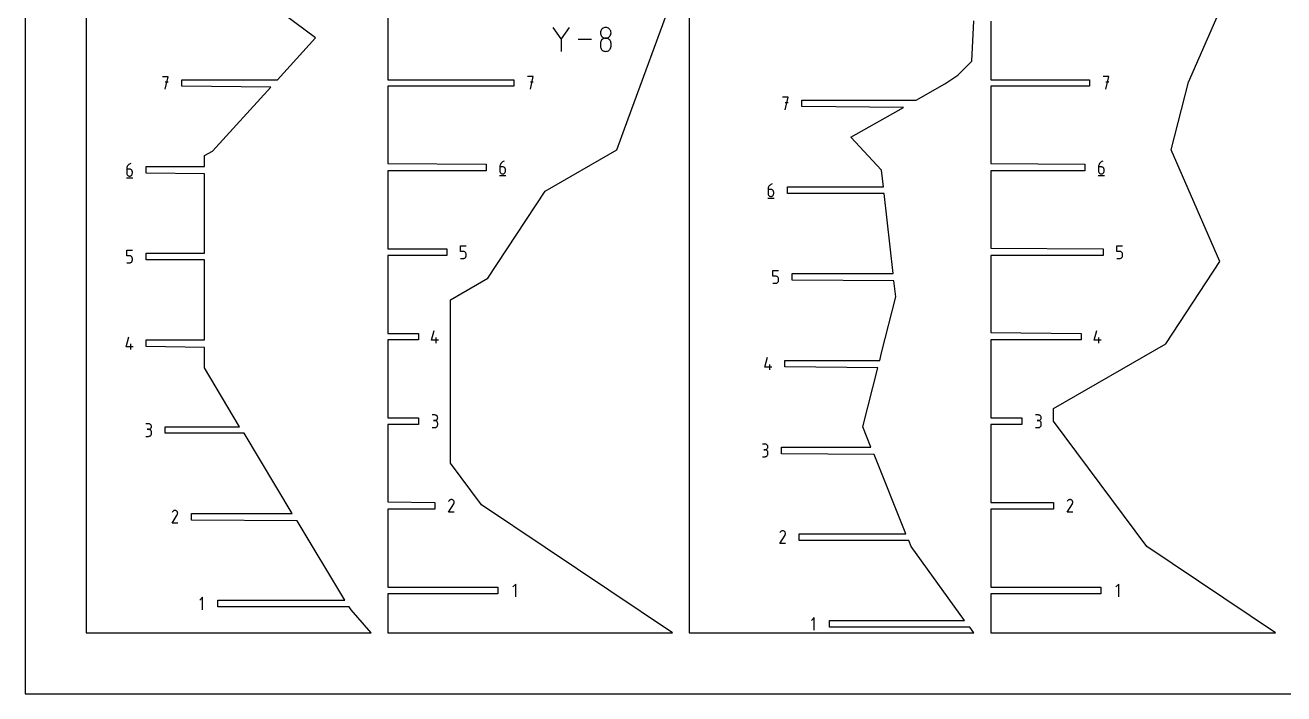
# Model space of a CAD drawing. Extents: x 0 to 980, y 0 to 700.
# Drawn here: x 0 to 238.7, y 0 to 126.8 of the extents above; entities that cross this region are included whole.
import ezdxf

# ---------------------------------------------------------------- set-up
doc = ezdxf.new("R2010")
doc.units = 0

msp = doc.modelspace()

# ---------------------------------------------------------------- linework, layer by layer
at = {"layer": 'annotation', "color": 1}
for p, q in [((101.673642, 124.183263), (100.156428, 126.377362)), ((103.190571, 126.377362), (101.673642, 124.183263)), ((101.673642, 124.35983), (101.673642, 121.828572)), ((109.105434, 125.543893), (109.089136, 125.363033)), ((109.089136, 125.363033), (109.089136, 125.363033)), ((109.089136, 125.363033), (109.105443, 125.181325)), ((109.152414, 125.714299), (109.105434, 125.543893)), ((109.105443, 125.181325), (109.152447, 125.010258)), ((109.227205, 125.87136), (109.152414, 125.714299)), ((109.152447, 125.010258), (109.227268, 124.8527)), ((109.326935, 126.012187), (109.227205, 125.87136)), ((109.227268, 124.8527), (109.327029, 124.711517)), ((109.448733, 126.133889), (109.326935, 126.012187)), ((109.327029, 124.711517), (109.448851, 124.589576)), ((109.589729, 126.233578), (109.448733, 126.133889)), ((109.589729, 124.213383), (109.448733, 124.113564)), ((109.448851, 124.589576), (109.589856, 124.489742)), ((109.74705, 126.308362), (109.589729, 126.233578)), ((109.74705, 124.288234), (109.589729, 124.213383)), ((109.589856, 124.489742), (109.747165, 124.414884)), ((109.917826, 126.355351), (109.74705, 126.308362)), ((109.917826, 124.335248), (109.74705, 124.288234)), ((109.747165, 124.414884), (109.917901, 124.367867)), ((110.099186, 126.371657), (109.917826, 126.355351)), ((110.099186, 124.351557), (109.917826, 124.335248)), ((109.917901, 124.367867), (110.099186, 124.351557)), ((110.280545, 126.355351), (110.099186, 126.371657)), ((110.099186, 126.371657), (110.099186, 126.371657)), ((110.099186, 124.351557), (110.28047, 124.367867)), ((110.280545, 124.335258), (110.099186, 124.351557)), ((110.099186, 124.351557), (110.099186, 124.351557)), ((110.099186, 124.351557), (110.099186, 124.351557)), ((110.28047, 124.367867), (110.451206, 124.414884)), ((110.451321, 126.308362), (110.280545, 126.355351)), ((110.451321, 124.288267), (110.280545, 124.335258)), ((110.451206, 124.414884), (110.608516, 124.489742)), ((110.608642, 126.233578), (110.451321, 126.308362)), ((110.608642, 124.213446), (110.451321, 124.288267)), ((110.608516, 124.489742), (110.749521, 124.589576)), ((110.749638, 126.133889), (110.608642, 126.233578)), ((110.749638, 124.113658), (110.608642, 124.213446)), ((110.749521, 124.589576), (110.871343, 124.711517)), ((110.871436, 126.012187), (110.749638, 126.133889)), ((110.871343, 124.711517), (110.971103, 124.8527)), ((110.971167, 125.87136), (110.871436, 126.012187)), ((110.971103, 124.8527), (111.045925, 125.010258)), ((111.045957, 125.714299), (110.971167, 125.87136)), ((111.045925, 125.010258), (111.092928, 125.181325)), ((111.092937, 125.543893), (111.045957, 125.714299)), ((111.092928, 125.181325), (111.109235, 125.363033)), ((111.109235, 125.363033), (111.092937, 125.543893)), ((111.109235, 125.363033), (111.109235, 125.363033)), ((107.383875, 124.102967), (104.89683, 124.102967)), ((109.105434, 123.521991), (109.089136, 123.340367)), ((109.089136, 123.340367), (109.089136, 122.837196)), ((109.089136, 122.837196), (109.089136, 122.837196)), ((109.089136, 122.837196), (109.105443, 122.655585)), ((109.152414, 123.692991), (109.105434, 123.521991)), ((109.105443, 122.655585), (109.152447, 122.48478)), ((109.227205, 123.8505), (109.152414, 123.692991)), ((109.152447, 122.48478), (109.227268, 122.327602)), ((109.326935, 123.991647), (109.227205, 123.8505)), ((109.227268, 122.327602), (109.327029, 122.186869)), ((109.448733, 124.113564), (109.326935, 123.991647)), ((109.327029, 122.186869), (109.448851, 122.065401)), ((109.448851, 122.065401), (109.589856, 121.966018)), ((109.589856, 121.966018), (109.747165, 121.891539)), ((109.747165, 121.891539), (109.917901, 121.844784)), ((109.917901, 121.844784), (110.099186, 121.828572)), ((110.099186, 121.828572), (110.28047, 121.844784)), ((110.099186, 121.828572), (110.099186, 121.828572)), ((110.28047, 121.844784), (110.451206, 121.891539)), ((110.451206, 121.891539), (110.608516, 121.966018)), ((110.608516, 121.966018), (110.749521, 122.065401)), ((110.749521, 122.065401), (110.871343, 122.186869)), ((110.871436, 123.991764), (110.749638, 124.113658)), ((110.871343, 122.186869), (110.971103, 122.327602)), ((110.971167, 123.850626), (110.871436, 123.991764)), ((110.971103, 122.327602), (111.045925, 122.48478)), ((111.045957, 123.693106), (110.971167, 123.850626)), ((111.045925, 122.48478), (111.092928, 122.655585)), ((111.092937, 123.522066), (111.045957, 123.693106)), ((111.092928, 122.655585), (111.109235, 122.837196)), ((111.109235, 123.340367), (111.092937, 123.522066)), ((111.109235, 122.837196), (111.109235, 123.340367)), ((111.109235, 123.340367), (111.109235, 123.340367)), ((27.09511, 117.034556), (26.027858, 117.034556)), ((26.561559, 114.634556), (27.09511, 117.034556)), ((96.344399, 117.043761), (95.277147, 117.043761)), ((95.810849, 114.643761), (96.344399, 117.043761)), ((205.507426, 117.043766), (204.440174, 117.043766)), ((204.973875, 114.643766), (205.507426, 117.043766)), ((27.09511, 115.965799), (26.561559, 115.965799)), ((96.344399, 115.975004), (95.810849, 115.975004)), ((205.507426, 115.975009), (204.973875, 115.975009)), ((144.691689, 113.173142), (143.624437, 113.173142)), ((144.158138, 110.773142), (144.691689, 113.173142)), ((144.691689, 112.104385), (144.158138, 112.104385)), ((19.640939, 100.353187), (19.530304, 100.242083)), ((19.767025, 100.448271), (19.640939, 100.353187)), ((19.907126, 100.525401), (19.767025, 100.448271)), ((20.059802, 100.582645), (19.907126, 100.525401)), ((20.059802, 100.582645), (20.059802, 100.582645)), ((90.128779, 100.401232), (90.07313, 100.25366)), ((90.204194, 100.53858), (90.128779, 100.401232)), ((90.297938, 100.663772), (90.204194, 100.53858)), ((90.408573, 100.774876), (90.297938, 100.663772)), ((90.53466, 100.869959), (90.408573, 100.774876)), ((90.67476, 100.94709), (90.53466, 100.869959)), ((90.827437, 101.004334), (90.67476, 100.94709)), ((90.827437, 101.004334), (90.827437, 101.004334)), ((203.655683, 100.401237), (203.600034, 100.253665)), ((203.731099, 100.538585), (203.655683, 100.401237)), ((203.824843, 100.663777), (203.731099, 100.538585)), ((203.935477, 100.774881), (203.824843, 100.663777)), ((204.061564, 100.869965), (203.935477, 100.774881)), ((204.201665, 100.947095), (204.061564, 100.869965)), ((204.354341, 101.004339), (204.201665, 100.947095)), ((204.354341, 101.004339), (204.354341, 101.004339)), ((19.1925, 97.882645), (20.3925, 97.882645)), ((19.271051, 99.676109), (19.25925, 99.513888)), ((19.25925, 99.513888), (19.25925, 98.716196)), ((19.792199, 99.513888), (19.25925, 99.513888)), ((19.25925, 98.716196), (19.25925, 98.716196)), ((19.25925, 98.716196), (19.267855, 98.620323)), ((19.267855, 98.620323), (19.292656, 98.530074)), ((19.305495, 99.831972), (19.271051, 99.676109)), ((19.292656, 98.530074), (19.332135, 98.446959)), ((19.361144, 99.979543), (19.305495, 99.831972)), ((19.332135, 98.446959), (19.384774, 98.372489)), ((19.43656, 100.116891), (19.361144, 99.979543)), ((19.384774, 98.372489), (19.449053, 98.308172)), ((19.530304, 100.242083), (19.43656, 100.116891)), ((19.449053, 98.308172), (19.523453, 98.255519)), ((19.523453, 98.255519), (19.606457, 98.21604)), ((19.606457, 98.21604), (19.696545, 98.191246)), ((19.696545, 98.191246), (19.792199, 98.182645)), ((19.888051, 99.505334), (19.792199, 99.513888)), ((19.792199, 98.182645), (19.888051, 98.191246)), ((19.792199, 98.182645), (19.792199, 98.182645)), ((19.978245, 99.480664), (19.888051, 99.505334)), ((19.888051, 98.191246), (19.978245, 98.21604)), ((20.061279, 99.441366), (19.978245, 99.480664)), ((19.978245, 98.21604), (20.061279, 98.255519)), ((20.135655, 99.388926), (20.061279, 99.441366)), ((20.061279, 98.255519), (20.135655, 98.308172)), ((20.199872, 99.324834), (20.135655, 99.388926)), ((20.135655, 98.308172), (20.199872, 98.372489)), ((20.25243, 99.250577), (20.199872, 99.324834)), ((20.199872, 98.372489), (20.25243, 98.446959)), ((20.291829, 99.167643), (20.25243, 99.250577)), ((20.25243, 98.446959), (20.291829, 98.530074)), ((20.316568, 99.077518), (20.291829, 99.167643)), ((20.291829, 98.530074), (20.316568, 98.620323)), ((20.325148, 98.981692), (20.316568, 99.077518)), ((20.316568, 98.620323), (20.325148, 98.716196)), ((20.325148, 98.716196), (20.325148, 98.981692)), ((20.325148, 98.981692), (20.325148, 98.981692)), ((89.960134, 98.304334), (91.160134, 98.304334)), ((90.038686, 100.097798), (90.026885, 99.935577)), ((90.026885, 99.935577), (90.026885, 99.137885)), ((90.559833, 99.935577), (90.026885, 99.935577)), ((90.026885, 99.137885), (90.026885, 99.137885)), ((90.026885, 99.137885), (90.035489, 99.042012)), ((90.035489, 99.042012), (90.06029, 98.951763)), ((90.07313, 100.25366), (90.038686, 100.097798)), ((90.06029, 98.951763), (90.09977, 98.868648)), ((90.09977, 98.868648), (90.152408, 98.794177)), ((90.152408, 98.794177), (90.216687, 98.729861)), ((90.216687, 98.729861), (90.291087, 98.677208)), ((90.291087, 98.677208), (90.374091, 98.637729)), ((90.374091, 98.637729), (90.464179, 98.612934)), ((90.464179, 98.612934), (90.559833, 98.604334)), ((90.655685, 99.927023), (90.559833, 99.935577)), ((90.559833, 98.604334), (90.655685, 98.612934)), ((90.559833, 98.604334), (90.559833, 98.604334)), ((90.745879, 99.902353), (90.655685, 99.927023)), ((90.655685, 98.612934), (90.745879, 98.637729)), ((90.828914, 99.863054), (90.745879, 99.902353)), ((90.745879, 98.637729), (90.828914, 98.677208)), ((90.90329, 99.810615), (90.828914, 99.863054)), ((90.828914, 98.677208), (90.90329, 98.729861)), ((90.967507, 99.746523), (90.90329, 99.810615)), ((90.90329, 98.729861), (90.967507, 98.794177)), ((91.020064, 99.672266), (90.967507, 99.746523)), ((90.967507, 98.794177), (91.020064, 98.868648)), ((91.059463, 99.589331), (91.020064, 99.672266)), ((91.020064, 98.868648), (91.059463, 98.951763)), ((91.084202, 99.499207), (91.059463, 99.589331)), ((91.059463, 98.951763), (91.084202, 99.042012)), ((91.092782, 99.403381), (91.084202, 99.499207)), ((91.084202, 99.042012), (91.092782, 99.137885)), ((91.092782, 99.137885), (91.092782, 99.403381)), ((91.092782, 99.403381), (91.092782, 99.403381)), ((203.487039, 98.304339), (204.687039, 98.304339)), ((203.56559, 100.097803), (203.553789, 99.935582)), ((203.553789, 99.935582), (203.553789, 99.13789)), ((204.086738, 99.935582), (203.553789, 99.935582)), ((203.553789, 99.13789), (203.553789, 99.13789)), ((203.553789, 99.13789), (203.562394, 99.042017)), ((203.562394, 99.042017), (203.587195, 98.951768)), ((203.600034, 100.253665), (203.56559, 100.097803)), ((203.587195, 98.951768), (203.626674, 98.868653)), ((203.626674, 98.868653), (203.679312, 98.794182)), ((203.679312, 98.794182), (203.743591, 98.729866)), ((203.743591, 98.729866), (203.817992, 98.677213)), ((203.817992, 98.677213), (203.900996, 98.637734)), ((203.900996, 98.637734), (203.991084, 98.612939)), ((203.991084, 98.612939), (204.086738, 98.604339)), ((204.18259, 99.927028), (204.086738, 99.935582)), ((204.086738, 98.604339), (204.18259, 98.612939)), ((204.086738, 98.604339), (204.086738, 98.604339)), ((204.272783, 99.902358), (204.18259, 99.927028)), ((204.18259, 98.612939), (204.272783, 98.637734)), ((204.355818, 99.863059), (204.272783, 99.902358)), ((204.272783, 98.637734), (204.355818, 98.677213)), ((204.430194, 99.81062), (204.355818, 99.863059)), ((204.355818, 98.677213), (204.430194, 98.729866)), ((204.494411, 99.746528), (204.430194, 99.81062)), ((204.430194, 98.729866), (204.494411, 98.794182)), ((204.546969, 99.672271), (204.494411, 99.746528)), ((204.494411, 98.794182), (204.546969, 98.868653)), ((204.586367, 99.589336), (204.546969, 99.672271)), ((204.546969, 98.868653), (204.586367, 98.951768)), ((204.611107, 99.499212), (204.586367, 99.589336)), ((204.586367, 98.951768), (204.611107, 99.042017)), ((204.619686, 99.403386), (204.611107, 99.499212)), ((204.611107, 99.042017), (204.619686, 99.13789)), ((204.619686, 99.13789), (204.619686, 99.403386)), ((204.619686, 99.403386), (204.619686, 99.403386)), ((140.898294, 95.814695), (140.886493, 95.652474)), ((140.886493, 95.652474), (140.886493, 94.854781)), ((141.419442, 95.652474), (140.886493, 95.652474)), ((140.932738, 95.970557), (140.898294, 95.814695)), ((140.988387, 96.118129), (140.932738, 95.970557)), ((141.063802, 96.255477), (140.988387, 96.118129)), ((141.157547, 96.380669), (141.063802, 96.255477)), ((141.268181, 96.491773), (141.157547, 96.380669)), ((141.394268, 96.586856), (141.268181, 96.491773)), ((141.534368, 96.663986), (141.394268, 96.586856)), ((141.515294, 95.64392), (141.419442, 95.652474)), ((141.605487, 95.61925), (141.515294, 95.64392)), ((141.687045, 96.721231), (141.534368, 96.663986)), ((141.688522, 95.579951), (141.605487, 95.61925)), ((141.687045, 96.721231), (141.687045, 96.721231)), ((141.762898, 95.527512), (141.688522, 95.579951)), ((141.827115, 95.46342), (141.762898, 95.527512)), ((140.819743, 94.021231), (142.019743, 94.021231)), ((140.886493, 94.854781), (140.886493, 94.854781)), ((140.886493, 94.854781), (140.895097, 94.758909)), ((140.895097, 94.758909), (140.919899, 94.66866)), ((140.919899, 94.66866), (140.959378, 94.585545)), ((140.959378, 94.585545), (141.012016, 94.511074)), ((141.012016, 94.511074), (141.076295, 94.446757)), ((141.076295, 94.446757), (141.150696, 94.394104)), ((141.150696, 94.394104), (141.233699, 94.354626)), ((141.233699, 94.354626), (141.323788, 94.329831)), ((141.323788, 94.329831), (141.419442, 94.321231)), ((141.419442, 94.321231), (141.515294, 94.329831)), ((141.419442, 94.321231), (141.419442, 94.321231)), ((141.515294, 94.329831), (141.605487, 94.354626)), ((141.605487, 94.354626), (141.688522, 94.394104)), ((141.688522, 94.394104), (141.762898, 94.446757)), ((141.762898, 94.446757), (141.827115, 94.511074)), ((141.879673, 95.389163), (141.827115, 95.46342)), ((141.827115, 94.511074), (141.879673, 94.585545)), ((141.919071, 95.306228), (141.879673, 95.389163)), ((141.879673, 94.585545), (141.919071, 94.66866)), ((141.943811, 95.216104), (141.919071, 95.306228)), ((141.919071, 94.66866), (141.943811, 94.758909)), ((141.95239, 95.120277), (141.943811, 95.216104)), ((141.943811, 94.758909), (141.95239, 94.854781)), ((141.95239, 94.854781), (141.95239, 95.120277)), ((141.95239, 95.120277), (141.95239, 95.120277)), ((19.259252, 83.061977), (19.259252, 84.130734)), ((19.259252, 84.130734), (20.32515, 84.130734)), ((82.556147, 83.89615), (82.556147, 84.964907)), ((82.556147, 84.964907), (83.622044, 84.964907)), ((83.089095, 83.89615), (82.556147, 83.89615)), ((83.184789, 83.887596), (83.089095, 83.89615)), ((83.274898, 83.862926), (83.184789, 83.887596)), ((83.357908, 83.823627), (83.274898, 83.862926)), ((83.432304, 83.771188), (83.357908, 83.823627)), ((83.49657, 83.707096), (83.432304, 83.771188)), ((83.549193, 83.632839), (83.49657, 83.707096)), ((83.588656, 83.549904), (83.549193, 83.632839)), ((83.613445, 83.45978), (83.588656, 83.549904)), ((207.059206, 83.896155), (207.059206, 84.964912)), ((207.059206, 84.964912), (208.125103, 84.964912)), ((207.592154, 83.896155), (207.059206, 83.896155)), ((207.687848, 83.887601), (207.592154, 83.896155)), ((207.777957, 83.862931), (207.687848, 83.887601)), ((207.860967, 83.823632), (207.777957, 83.862931)), ((207.935363, 83.771193), (207.860967, 83.823632)), ((207.999629, 83.707101), (207.935363, 83.771193)), ((208.052252, 83.632844), (207.999629, 83.707101)), ((208.091715, 83.549909), (208.052252, 83.632844)), ((208.116503, 83.459785), (208.091715, 83.549909)), ((19.792201, 83.061977), (19.259252, 83.061977)), ((19.259252, 81.730734), (19.792201, 81.730734)), ((19.887894, 83.053423), (19.792201, 83.061977)), ((19.792201, 81.730734), (19.887855, 81.739334)), ((19.792201, 81.730734), (19.792201, 81.730734)), ((19.887855, 81.739334), (19.977943, 81.764129)), ((19.978004, 83.028753), (19.887894, 83.053423)), ((19.977943, 81.764129), (20.060947, 81.803608)), ((20.061014, 82.989454), (19.978004, 83.028753)), ((20.060947, 81.803608), (20.135347, 81.856261)), ((20.135409, 82.937015), (20.061014, 82.989454)), ((20.135347, 81.856261), (20.199626, 81.920577)), ((20.199676, 82.872923), (20.135409, 82.937015)), ((20.199626, 81.920577), (20.252265, 81.995048)), ((20.252298, 82.798666), (20.199676, 82.872923)), ((20.252265, 81.995048), (20.291744, 82.078163)), ((20.291761, 82.715731), (20.252298, 82.798666)), ((20.291744, 82.078163), (20.316545, 82.168412)), ((20.31655, 82.625607), (20.291761, 82.715731)), ((20.316545, 82.168412), (20.32515, 82.264285)), ((20.32515, 82.529781), (20.31655, 82.625607)), ((20.32515, 82.264285), (20.32515, 82.529781)), ((20.32515, 82.529781), (20.32515, 82.529781)), ((82.556147, 82.564907), (83.089095, 82.564907)), ((83.089095, 82.564907), (83.184749, 82.573507)), ((83.089095, 82.564907), (83.089095, 82.564907)), ((83.184749, 82.573507), (83.274838, 82.598302)), ((83.274838, 82.598302), (83.357841, 82.637781)), ((83.357841, 82.637781), (83.432242, 82.690433)), ((83.432242, 82.690433), (83.496521, 82.75475)), ((83.496521, 82.75475), (83.549159, 82.829221)), ((83.549159, 82.829221), (83.588638, 82.912336)), ((83.588638, 82.912336), (83.61344, 83.002585)), ((83.61344, 83.002585), (83.622044, 83.098458)), ((83.622044, 83.363954), (83.613445, 83.45978)), ((83.622044, 83.098458), (83.622044, 83.363954)), ((83.622044, 83.363954), (83.622044, 83.363954)), ((207.059206, 82.564912), (207.592154, 82.564912)), ((207.592154, 82.564912), (207.687808, 82.573512)), ((207.592154, 82.564912), (207.592154, 82.564912)), ((207.687808, 82.573512), (207.777896, 82.598307)), ((207.777896, 82.598307), (207.8609, 82.637786)), ((207.8609, 82.637786), (207.935301, 82.690438)), ((207.935301, 82.690438), (207.99958, 82.754755)), ((207.99958, 82.754755), (208.052218, 82.829226)), ((208.052218, 82.829226), (208.091697, 82.912341)), ((208.091697, 82.912341), (208.116499, 83.00259)), ((208.116499, 83.00259), (208.125103, 83.098463)), ((208.125103, 83.363959), (208.116503, 83.459785)), ((208.125103, 83.098463), (208.125103, 83.363959)), ((208.125103, 83.363959), (208.125103, 83.363959)), ((141.808519, 79.200562), (141.808519, 80.26932)), ((141.808519, 80.26932), (142.874416, 80.26932)), ((142.341467, 79.200562), (141.808519, 79.200562)), ((142.437161, 79.192009), (142.341467, 79.200562)), ((142.52727, 79.167338), (142.437161, 79.192009)), ((142.61028, 79.12804), (142.52727, 79.167338)), ((142.684676, 79.075601), (142.61028, 79.12804)), ((142.748942, 79.011509), (142.684676, 79.075601)), ((142.801565, 78.937252), (142.748942, 79.011509)), ((142.841028, 78.854317), (142.801565, 78.937252)), ((142.865817, 78.764193), (142.841028, 78.854317)), ((141.808519, 77.86932), (142.341467, 77.86932)), ((142.341467, 77.86932), (142.437121, 77.87792)), ((142.341467, 77.86932), (142.341467, 77.86932)), ((142.437121, 77.87792), (142.52721, 77.902715)), ((142.52721, 77.902715), (142.610213, 77.942193)), ((142.610213, 77.942193), (142.684614, 77.994846)), ((142.684614, 77.994846), (142.748893, 78.059163)), ((142.748893, 78.059163), (142.801531, 78.133634)), ((142.801531, 78.133634), (142.84101, 78.216749)), ((142.84101, 78.216749), (142.865812, 78.306998)), ((142.865812, 78.306998), (142.874416, 78.40287)), ((142.874416, 78.668366), (142.865817, 78.764193)), ((142.874416, 78.40287), (142.874416, 78.668366)), ((142.874416, 78.668366), (142.874416, 78.668366)), ((19.125904, 65.812374), (19.6581, 67.678823)), ((77.03595, 67.05903), (77.568146, 68.92548)), ((78.368548, 67.05903), (77.03595, 67.05903)), ((77.969099, 66.52548), (77.969099, 67.591377)), ((202.714247, 67.059035), (203.246443, 68.925485)), ((204.046845, 67.059035), (202.714247, 67.059035)), ((203.647397, 66.525485), (203.647397, 67.591382)), ((20.458501, 65.812374), (19.125904, 65.812374)), ((20.059053, 65.278823), (20.059053, 66.34472)), ((140.269739, 61.950959), (140.801935, 63.817408)), ((141.202888, 61.417408), (141.202888, 62.483306)), ((141.602337, 61.950959), (140.269739, 61.950959)), ((77.702248, 52.883268), (77.169299, 52.883268)), ((77.7981, 52.874664), (77.702248, 52.883268)), ((77.888294, 52.849871), (77.7981, 52.874664)), ((77.971328, 52.810411), (77.888294, 52.849871)), ((78.045704, 52.757811), (77.971328, 52.810411)), ((78.109921, 52.693595), (78.045704, 52.757811)), ((78.162479, 52.619288), (78.109921, 52.693595)), ((78.201878, 52.536415), (78.162479, 52.619288)), ((78.226617, 52.446502), (78.201878, 52.536415)), ((192.161995, 52.883273), (191.629047, 52.883273)), ((192.257848, 52.87467), (192.161995, 52.883273)), ((192.348041, 52.849876), (192.257848, 52.87467)), ((192.431076, 52.810416), (192.348041, 52.849876)), ((192.505452, 52.757816), (192.431076, 52.810416)), ((192.569669, 52.6936), (192.505452, 52.757816)), ((192.622226, 52.619293), (192.569669, 52.6936)), ((192.661625, 52.536421), (192.622226, 52.619293)), ((192.686364, 52.446507), (192.661625, 52.536421)), ((23.403001, 51.224127), (22.870052, 51.224127)), ((23.403001, 50.15823), (23.13615, 50.15823)), ((23.13615, 50.15823), (23.403001, 50.15823)), ((23.498853, 51.215524), (23.403001, 51.224127)), ((23.403001, 50.15823), (23.498853, 50.166836)), ((23.498853, 50.149627), (23.403001, 50.15823)), ((23.403001, 50.15823), (23.403001, 50.15823)), ((23.589046, 51.19073), (23.498853, 51.215524)), ((23.498853, 50.166836), (23.589046, 50.191644)), ((23.589046, 50.124833), (23.498853, 50.149627)), ((23.672081, 51.15127), (23.589046, 51.19073)), ((23.589046, 50.191644), (23.672081, 50.231143)), ((23.746457, 51.09867), (23.672081, 51.15127)), ((23.672081, 50.231143), (23.746457, 50.283819)), ((23.810674, 51.034454), (23.746457, 51.09867)), ((23.746457, 50.283819), (23.810674, 50.348161)), ((23.863232, 50.960148), (23.810674, 51.034454)), ((23.810674, 50.348161), (23.863232, 50.422656)), ((23.90263, 50.877275), (23.863232, 50.960148)), ((23.863232, 50.422656), (23.90263, 50.505791)), ((23.92737, 50.787361), (23.90263, 50.877275)), ((23.90263, 50.505791), (23.92737, 50.596053)), ((23.935949, 50.691931), (23.92737, 50.787361)), ((23.92737, 50.596053), (23.935949, 50.691931)), ((23.935949, 50.691931), (23.935949, 50.691931)), ((77.169299, 50.486128), (77.702248, 50.486128)), ((77.702248, 51.817371), (77.435397, 51.817371)), ((77.435397, 51.817371), (77.702248, 51.817371)), ((77.702248, 51.817371), (77.7981, 51.825976)), ((77.7981, 51.808767), (77.702248, 51.817371)), ((77.702248, 51.817371), (77.702248, 51.817371)), ((77.702248, 50.486128), (77.7981, 50.494726)), ((77.702248, 50.486128), (77.702248, 50.486128)), ((77.7981, 51.825976), (77.888294, 51.850785)), ((77.888294, 51.783973), (77.7981, 51.808767)), ((77.7981, 50.494726), (77.888294, 50.519508)), ((77.888294, 51.850785), (77.971328, 51.890283)), ((77.971328, 51.744514), (77.888294, 51.783973)), ((77.888294, 50.519508), (77.971328, 50.558951)), ((77.971328, 51.890283), (78.045704, 51.94296)), ((78.045704, 51.691913), (77.971328, 51.744514)), ((77.971328, 50.558951), (78.045704, 50.611535)), ((78.045704, 51.94296), (78.109921, 52.007302)), ((78.109921, 51.627698), (78.045704, 51.691913)), ((78.045704, 50.611535), (78.109921, 50.675739)), ((78.109921, 52.007302), (78.162479, 52.081796)), ((78.162479, 51.553391), (78.109921, 51.627698)), ((78.109921, 50.675739), (78.162479, 50.750041)), ((78.162479, 52.081796), (78.201878, 52.164931)), ((78.201878, 51.470518), (78.162479, 51.553391)), ((78.162479, 50.750041), (78.201878, 50.832919)), ((78.201878, 52.164931), (78.226617, 52.255194)), ((78.226617, 51.380604), (78.201878, 51.470518)), ((78.201878, 50.832919), (78.226617, 50.922854)), ((78.235197, 52.351072), (78.226617, 52.446502)), ((78.226617, 52.255194), (78.235197, 52.351072)), ((78.235197, 51.285174), (78.226617, 51.380604)), ((78.226617, 50.922854), (78.235197, 51.018324)), ((78.235197, 52.351072), (78.235197, 52.351072)), ((78.235197, 51.018324), (78.235197, 51.285174)), ((78.235197, 51.285174), (78.235197, 51.285174)), ((191.629047, 50.486133), (192.161995, 50.486133)), ((192.161995, 51.817376), (191.895145, 51.817376)), ((191.895145, 51.817376), (192.161995, 51.817376)), ((192.161995, 51.817376), (192.257848, 51.825981)), ((192.257848, 51.808772), (192.161995, 51.817376)), ((192.161995, 51.817376), (192.161995, 51.817376)), ((192.161995, 50.486133), (192.257848, 50.494731)), ((192.161995, 50.486133), (192.161995, 50.486133)), ((192.257848, 51.825981), (192.348041, 51.85079)), ((192.348041, 51.783978), (192.257848, 51.808772)), ((192.257848, 50.494731), (192.348041, 50.519513)), ((192.348041, 51.85079), (192.431076, 51.890288)), ((192.431076, 51.744519), (192.348041, 51.783978)), ((192.348041, 50.519513), (192.431076, 50.558956)), ((192.431076, 51.890288), (192.505452, 51.942965)), ((192.505452, 51.691919), (192.431076, 51.744519)), ((192.431076, 50.558956), (192.505452, 50.61154)), ((192.505452, 51.942965), (192.569669, 52.007307)), ((192.569669, 51.627703), (192.505452, 51.691919)), ((192.505452, 50.61154), (192.569669, 50.675744)), ((192.569669, 52.007307), (192.622226, 52.081801)), ((192.622226, 51.553396), (192.569669, 51.627703)), ((192.569669, 50.675744), (192.622226, 50.750046)), ((192.622226, 52.081801), (192.661625, 52.164936)), ((192.661625, 51.470523), (192.622226, 51.553396)), ((192.622226, 50.750046), (192.661625, 50.832925)), ((192.661625, 52.164936), (192.686364, 52.255199)), ((192.686364, 51.380609), (192.661625, 51.470523)), ((192.661625, 50.832925), (192.686364, 50.922859)), ((192.694944, 52.351077), (192.686364, 52.446507)), ((192.686364, 52.255199), (192.694944, 52.351077)), ((192.694944, 51.28518), (192.686364, 51.380609)), ((192.686364, 50.922859), (192.694944, 51.018329)), ((192.694944, 52.351077), (192.694944, 52.351077)), ((192.694944, 51.018329), (192.694944, 51.28518)), ((192.694944, 51.28518), (192.694944, 51.28518)), ((22.870052, 48.826987), (23.403001, 48.826987)), ((23.403001, 48.826987), (23.498853, 48.835586)), ((23.403001, 48.826987), (23.403001, 48.826987)), ((23.498853, 48.835586), (23.589046, 48.860367)), ((23.672081, 50.085373), (23.589046, 50.124833)), ((23.589046, 48.860367), (23.672081, 48.899811)), ((23.746457, 50.032773), (23.672081, 50.085373)), ((23.672081, 48.899811), (23.746457, 48.952395)), ((23.810674, 49.968557), (23.746457, 50.032773)), ((23.746457, 48.952395), (23.810674, 49.016598)), ((23.863232, 49.89425), (23.810674, 49.968557)), ((23.810674, 49.016598), (23.863232, 49.0909)), ((23.90263, 49.811378), (23.863232, 49.89425)), ((23.863232, 49.0909), (23.90263, 49.173779)), ((23.92737, 49.721464), (23.90263, 49.811378)), ((23.90263, 49.173779), (23.92737, 49.263714)), ((23.935949, 49.626034), (23.92737, 49.721464)), ((23.92737, 49.263714), (23.935949, 49.359183)), ((23.935949, 49.359183), (23.935949, 49.626034)), ((23.935949, 49.626034), (23.935949, 49.626034)), ((140.335743, 47.362713), (139.802794, 47.362713)), ((140.335743, 46.296816), (140.068892, 46.296816)), ((140.068892, 46.296816), (140.335743, 46.296816)), ((140.431595, 47.354109), (140.335743, 47.362713)), ((140.335743, 46.296816), (140.431595, 46.305421)), ((140.431595, 46.288212), (140.335743, 46.296816)), ((140.335743, 46.296816), (140.335743, 46.296816)), ((140.521788, 47.329315), (140.431595, 47.354109)), ((140.431595, 46.305421), (140.521788, 46.33023)), ((140.521788, 46.263418), (140.431595, 46.288212)), ((140.604823, 47.289856), (140.521788, 47.329315)), ((140.521788, 46.33023), (140.604823, 46.369728)), ((140.604823, 46.223959), (140.521788, 46.263418)), ((140.679199, 47.237256), (140.604823, 47.289856)), ((140.604823, 46.369728), (140.679199, 46.422405)), ((140.679199, 46.171358), (140.604823, 46.223959)), ((140.743416, 47.17304), (140.679199, 47.237256)), ((140.679199, 46.422405), (140.743416, 46.486747)), ((140.743416, 46.107142), (140.679199, 46.171358)), ((140.795974, 47.098733), (140.743416, 47.17304)), ((140.743416, 46.486747), (140.795974, 46.561241)), ((140.795974, 46.032836), (140.743416, 46.107142)), ((140.835372, 47.01586), (140.795974, 47.098733)), ((140.795974, 46.561241), (140.835372, 46.644376)), ((140.835372, 45.949963), (140.795974, 46.032836)), ((140.860112, 46.925947), (140.835372, 47.01586)), ((140.835372, 46.644376), (140.860112, 46.734639)), ((140.860112, 45.860049), (140.835372, 45.949963)), ((140.835372, 45.312364), (140.860112, 45.402299)), ((140.868691, 46.830517), (140.860112, 46.925947)), ((140.860112, 46.734639), (140.868691, 46.830517)), ((140.868691, 45.764619), (140.860112, 45.860049)), ((140.860112, 45.402299), (140.868691, 45.497769)), ((140.868691, 46.830517), (140.868691, 46.830517)), ((140.868691, 45.497769), (140.868691, 45.764619)), ((140.868691, 45.764619), (140.868691, 45.764619)), ((139.802794, 44.965573), (140.335743, 44.965573)), ((140.335743, 44.965573), (140.431595, 44.974171)), ((140.335743, 44.965573), (140.335743, 44.965573)), ((140.431595, 44.974171), (140.521788, 44.998953)), ((140.521788, 44.998953), (140.604823, 45.038396)), ((140.604823, 45.038396), (140.679199, 45.09098)), ((140.679199, 45.09098), (140.743416, 45.155184)), ((140.743416, 45.155184), (140.795974, 45.229486)), ((140.795974, 45.229486), (140.835372, 45.312364)), ((80.308837, 34.446606), (81.293761, 36.032207)), ((80.380328, 36.579755), (80.310342, 36.445502)), ((80.435868, 36.658511), (80.380328, 36.579755)), ((80.502503, 36.724254), (80.435868, 36.658511)), ((80.578207, 36.776458), (80.502503, 36.724254)), ((80.660953, 36.814595), (80.578207, 36.776458)), ((80.748715, 36.838141), (80.660953, 36.814595)), ((80.839466, 36.846567), (80.748715, 36.838141)), ((80.93118, 36.839347), (80.839466, 36.846567)), ((81.021829, 36.815956), (80.93118, 36.839347)), ((81.109388, 36.775867), (81.021829, 36.815956)), ((81.1877, 36.720258), (81.109388, 36.775867)), ((81.109388, 36.775867), (81.109388, 36.775867)), ((81.253178, 36.653527), (81.1877, 36.720258)), ((81.305238, 36.57772), (81.253178, 36.653527)), ((81.293761, 36.032207), (81.294938, 36.033664)), ((81.293761, 36.032207), (81.293761, 36.032207)), ((81.294938, 36.033664), (81.296067, 36.035133)), ((81.296067, 36.035133), (81.297155, 36.036628)), ((81.297155, 36.036628), (81.29821, 36.038159)), ((81.29821, 36.038159), (81.299239, 36.03974)), ((81.299239, 36.03974), (81.300249, 36.041383)), ((81.300249, 36.041383), (81.301248, 36.0431)), ((81.301248, 36.0431), (81.302244, 36.044903)), ((81.302244, 36.044903), (81.303243, 36.046806)), ((81.303243, 36.046806), (81.34391, 36.134122)), ((81.303243, 36.046806), (81.303243, 36.046806)), ((81.3433, 36.494882), (81.305238, 36.57772)), ((81.36678, 36.407058), (81.3433, 36.494882)), ((81.34391, 36.134122), (81.367667, 36.224633)), ((81.375096, 36.316294), (81.36678, 36.407058)), ((81.367667, 36.224633), (81.375096, 36.316294)), ((197.616549, 34.446611), (198.601473, 36.032212)), ((197.68804, 36.57976), (197.618054, 36.445507)), ((197.74358, 36.658516), (197.68804, 36.57976)), ((197.810215, 36.724259), (197.74358, 36.658516)), ((197.885919, 36.776463), (197.810215, 36.724259)), ((197.968665, 36.8146), (197.885919, 36.776463)), ((198.056427, 36.838146), (197.968665, 36.8146)), ((198.147178, 36.846572), (198.056427, 36.838146)), ((198.238892, 36.839353), (198.147178, 36.846572)), ((198.329542, 36.815961), (198.238892, 36.839353)), ((198.417101, 36.775872), (198.329542, 36.815961)), ((198.495413, 36.720263), (198.417101, 36.775872)), ((198.417101, 36.775872), (198.417101, 36.775872)), ((198.56089, 36.653532), (198.495413, 36.720263)), ((198.61295, 36.577726), (198.56089, 36.653532)), ((198.601473, 36.032212), (198.60265, 36.033669)), ((198.601473, 36.032212), (198.601473, 36.032212)), ((198.60265, 36.033669), (198.603779, 36.035139)), ((198.603779, 36.035139), (198.604868, 36.036633)), ((198.604868, 36.036633), (198.605922, 36.038164)), ((198.605922, 36.038164), (198.606951, 36.039745)), ((198.606951, 36.039745), (198.607961, 36.041388)), ((198.607961, 36.041388), (198.60896, 36.043105)), ((198.60896, 36.043105), (198.609956, 36.044909)), ((198.609956, 36.044909), (198.610955, 36.046811)), ((198.610955, 36.046811), (198.651622, 36.134128)), ((198.610955, 36.046811), (198.610955, 36.046811)), ((198.651012, 36.494887), (198.61295, 36.577726)), ((198.674492, 36.407064), (198.651012, 36.494887)), ((198.651622, 36.134128), (198.675379, 36.224638)), ((198.682808, 36.316299), (198.674492, 36.407064)), ((198.675379, 36.224638), (198.682808, 36.316299)), ((27.854278, 32.374981), (28.839202, 33.960583)), ((27.925769, 34.508131), (27.855783, 34.373878)), ((27.981309, 34.586887), (27.925769, 34.508131)), ((28.047944, 34.65263), (27.981309, 34.586887)), ((28.123648, 34.704833), (28.047944, 34.65263)), ((28.206394, 34.742971), (28.123648, 34.704833)), ((28.294156, 34.766516), (28.206394, 34.742971)), ((28.384907, 34.774942), (28.294156, 34.766516)), ((28.476621, 34.767723), (28.384907, 34.774942)), ((28.567271, 34.744332), (28.476621, 34.767723)), ((28.65483, 34.704243), (28.567271, 34.744332)), ((28.733142, 34.648633), (28.65483, 34.704243)), ((28.65483, 34.704243), (28.65483, 34.704243)), ((28.798619, 34.581903), (28.733142, 34.648633)), ((28.850679, 34.506096), (28.798619, 34.581903)), ((28.839202, 33.960583), (28.840379, 33.96204)), ((28.839202, 33.960583), (28.839202, 33.960583)), ((28.840379, 33.96204), (28.841508, 33.963509)), ((28.841508, 33.963509), (28.842597, 33.965003)), ((28.842597, 33.965003), (28.843651, 33.966534)), ((28.843651, 33.966534), (28.84468, 33.968115)), ((28.84468, 33.968115), (28.84569, 33.969758)), ((28.84569, 33.969758), (28.846689, 33.971475)), ((28.846689, 33.971475), (28.847685, 33.973279)), ((28.847685, 33.973279), (28.848684, 33.975182)), ((28.848684, 33.975182), (28.889351, 34.062498)), ((28.848684, 33.975182), (28.848684, 33.975182)), ((28.888741, 34.423258), (28.850679, 34.506096)), ((28.912221, 34.335434), (28.888741, 34.423258)), ((28.889351, 34.062498), (28.913108, 34.153009)), ((28.920537, 34.244669), (28.912221, 34.335434)), ((28.913108, 34.153009), (28.920537, 34.244669)), ((81.374734, 34.446606), (80.308837, 34.446606)), ((198.682446, 34.446611), (197.616549, 34.446611)), ((28.920175, 32.374981), (27.854278, 32.374981)), ((143.125609, 28.513567), (144.110533, 30.099168)), ((143.1971, 30.646716), (143.127114, 30.512463)), ((143.25264, 30.725472), (143.1971, 30.646716)), ((143.319275, 30.791215), (143.25264, 30.725472)), ((143.394979, 30.843419), (143.319275, 30.791215)), ((143.477726, 30.881556), (143.394979, 30.843419)), ((143.565488, 30.905102), (143.477726, 30.881556)), ((143.656239, 30.913528), (143.565488, 30.905102)), ((143.747952, 30.906308), (143.656239, 30.913528)), ((143.838602, 30.882917), (143.747952, 30.906308)), ((143.926161, 30.842828), (143.838602, 30.882917)), ((144.004473, 30.787219), (143.926161, 30.842828)), ((143.926161, 30.842828), (143.926161, 30.842828)), ((144.06995, 30.720488), (144.004473, 30.787219)), ((144.122011, 30.644681), (144.06995, 30.720488)), ((144.110533, 30.099168), (144.111711, 30.100625)), ((144.110533, 30.099168), (144.110533, 30.099168)), ((144.111711, 30.100625), (144.11284, 30.102094)), ((144.11284, 30.102094), (144.113928, 30.103589)), ((144.113928, 30.103589), (144.114983, 30.10512)), ((144.114983, 30.10512), (144.116011, 30.106701)), ((144.116011, 30.106701), (144.117022, 30.108344)), ((144.117022, 30.108344), (144.118021, 30.110061)), ((144.118021, 30.110061), (144.119016, 30.111864)), ((144.119016, 30.111864), (144.120015, 30.113767)), ((144.120015, 30.113767), (144.160682, 30.201084)), ((144.120015, 30.113767), (144.120015, 30.113767)), ((144.160072, 30.561843), (144.122011, 30.644681)), ((144.183552, 30.474019), (144.160072, 30.561843)), ((144.160682, 30.201084), (144.18444, 30.291594)), ((144.191869, 30.383255), (144.183552, 30.474019)), ((144.18444, 30.291594), (144.191869, 30.383255)), ((144.191506, 28.513567), (143.125609, 28.513567)), ((93.041612, 20.807198), (92.508061, 20.273497)), ((93.041612, 18.407198), (93.041612, 20.807198)), ((207.391724, 20.807203), (206.858173, 20.273502)), ((207.391724, 18.407203), (207.391724, 20.807203)), ((33.648155, 18.32309), (33.114604, 17.789388)), ((33.648155, 15.92309), (33.648155, 18.32309)), ((149.646649, 14.461675), (149.113098, 13.927974)), ((149.646649, 12.061675), (149.646649, 14.461675))]:
    msp.add_line(p, q, dxfattribs=at)
at = {"layer": 'boundary', "color": 5}
for p, q in [((11.5875, 156.603758), (11.587501, 124.421106)), ((114.362903, 109.009261), (122.762503, 132.001174)), ((68.762562, 131.260188), (68.762559, 116.466761)), ((125.937635, 130.801457), (125.937639, 11.587501)), ((55.057515, 124.421116), (49.182659, 128.736169)), ((179.536949, 119.964072), (179.894473, 127.652057)), ((183.112685, 127.585753), (183.112683, 116.466766)), ((220.622232, 115.982533), (226.276191, 128.809871)), ((11.587501, 124.421106), (11.587505, 11.587523)), ((47.829373, 116.457557), (55.057515, 124.421116)), ((176.876351, 117.30205), (179.536949, 119.964072)), ((174.388148, 115.675118), (176.876351, 117.30205)), ((29.68886, 115.211556), (29.68886, 116.457557)), ((29.68886, 116.457557), (47.829373, 116.457557)), ((46.56229, 115.061557), (29.68886, 115.211556)), ((35.548943, 102.927671), (46.56229, 115.061557)), ((68.762559, 115.220761), (68.762556, 100.577334)), ((68.762559, 116.466761), (92.68415, 116.466761)), ((92.68415, 115.220761), (68.762559, 115.220761)), ((92.68415, 116.466761), (92.68415, 115.220761)), ((168.989687, 112.596142), (174.388148, 115.675118)), ((183.112683, 115.220766), (183.11268, 100.577334)), ((183.112683, 116.466766), (201.847176, 116.466766)), ((201.847176, 115.220766), (183.112683, 115.220766)), ((201.847176, 116.466766), (201.847176, 115.220766)), ((217.314466, 103.177978), (220.622232, 115.982533)), ((147.285439, 111.350142), (147.28544, 112.596142)), ((147.28544, 112.596142), (168.989687, 112.596142)), ((166.542038, 111.200142), (147.285439, 111.350142)), ((156.606419, 105.533428), (166.542038, 111.200142)), ((112.232572, 103.177979), (114.362903, 109.009261)), ((162.409273, 99.292807), (156.606419, 105.533428)), ((33.997499, 102.073018), (35.548943, 102.927671)), ((98.60514, 95.352409), (112.232572, 103.177979)), ((226.582685, 81.9741), (217.314466, 103.177978)), ((33.997499, 100.005645), (33.997499, 102.073018)), ((68.762556, 100.577334), (87.433135, 100.427334)), ((87.433135, 100.427334), (87.433134, 99.181334)), ((183.11268, 100.577334), (200.960039, 100.427339)), ((200.960039, 100.427339), (200.960039, 99.181339)), ((22.9195, 98.759645), (22.9195, 100.005645)), ((22.9195, 100.005645), (33.997499, 100.005645)), ((33.997499, 98.612624), (22.9195, 98.759645)), ((33.997501, 83.553734), (33.997499, 98.612624)), ((68.762556, 99.181334), (68.762553, 84.387907)), ((87.433134, 99.181334), (68.762556, 99.181334)), ((162.747775, 96.144231), (162.409273, 99.292807)), ((183.11268, 99.181339), (183.112677, 84.537909)), ((200.960039, 99.181339), (183.11268, 99.181339)), ((144.546742, 94.898231), (144.546743, 96.144231)), ((144.546743, 96.144231), (162.747775, 96.144231)), ((87.757989, 78.808346), (98.60514, 95.352409)), ((162.901849, 94.898231), (144.546742, 94.898231)), ((164.591826, 79.692319), (162.901849, 94.898231)), ((22.919502, 82.307734), (22.919502, 83.553734)), ((22.919502, 83.553734), (33.997501, 83.553734)), ((68.762553, 84.387907), (79.962397, 84.387907)), ((79.962397, 84.387907), (79.962397, 83.141907)), ((183.112677, 84.537909), (204.465455, 84.387912)), ((204.465455, 84.387912), (204.465455, 83.141912)), ((33.997501, 82.307734), (22.919502, 82.307734)), ((33.997504, 67.101823), (33.997501, 82.307734)), ((68.762553, 83.141907), (68.76255, 68.34848)), ((79.962397, 83.141907), (68.762553, 83.141907)), ((183.112676, 81.974181), (183.112674, 68.498481)), ((183.112677, 83.141912), (183.112676, 81.974181)), ((204.465455, 83.141912), (183.112677, 83.141912)), ((216.338942, 66.350355), (226.582685, 81.9741)), ((80.642549, 74.722302), (87.757989, 78.808346)), ((145.468768, 78.44632), (145.468769, 79.69232)), ((145.468769, 79.69232), (164.591826, 79.692319)), ((164.762713, 78.296323), (145.468768, 78.44632)), ((165.096974, 75.314181), (164.762713, 78.296323)), ((80.642551, 43.756852), (80.642549, 74.722302)), ((162.409335, 64.64281), (165.096974, 75.314181)), ((22.919504, 65.855823), (22.919504, 67.101823)), ((22.919504, 67.101823), (33.997504, 67.101823)), ((68.76255, 67.10248), (68.762548, 52.309053)), ((68.76255, 68.34848), (74.57555, 68.34848)), ((74.57555, 67.10248), (68.76255, 67.10248)), ((74.57555, 68.34848), (74.57555, 67.10248)), ((183.112674, 67.102485), (183.112671, 52.309058)), ((183.112674, 68.498481), (200.253847, 68.348485)), ((200.253847, 67.102484), (183.112674, 67.102485)), ((200.253847, 68.348485), (200.253847, 67.102484)), ((33.997504, 65.705824), (22.919504, 65.855823)), ((33.997505, 61.803221), (33.997504, 65.705824)), ((162.056133, 63.240409), (162.409335, 64.64281)), ((194.992675, 54.092251), (216.338942, 66.350355)), ((144.063339, 61.994409), (144.063339, 63.240409)), ((144.063339, 63.240409), (162.056133, 63.240409)), ((40.66697, 50.649912), (33.997505, 61.803221)), ((161.704544, 61.844408), (144.063339, 61.994409)), ((158.877632, 50.620036), (161.704544, 61.844408)), ((194.992675, 51.679696), (194.992675, 54.092251)), ((26.530301, 49.403912), (26.530302, 50.649912)), ((26.530302, 50.649912), (40.66697, 50.649912)), ((68.762547, 51.063052), (68.762545, 36.419623)), ((74.575549, 51.063053), (68.762547, 51.063052)), ((68.762548, 52.309053), (74.575549, 52.309053)), ((74.575549, 52.309053), (74.575549, 51.063053)), ((160.367163, 46.788497), (158.877632, 50.620036)), ((183.112671, 51.063057), (183.112668, 36.26963)), ((183.112671, 52.309058), (189.035296, 52.309058)), ((189.035297, 51.063057), (183.112671, 51.063057)), ((189.035296, 52.309058), (189.035297, 51.063057)), ((212.738222, 27.911159), (194.992675, 51.679696)), ((41.510426, 49.403912), (26.530301, 49.403912)), ((50.635421, 34.198001), (41.510426, 49.403912)), ((143.463044, 45.542497), (143.463044, 46.788497)), ((143.463044, 46.788497), (160.367163, 46.788497)), ((160.989258, 45.392497), (143.463044, 45.542497)), ((167.012792, 30.336586), (160.989258, 45.392497)), ((86.557744, 35.833993), (80.642551, 43.756852)), ((68.762545, 36.419623), (77.715086, 36.269625)), ((77.715086, 36.269625), (77.715086, 35.023625)), ((122.762558, 11.587521), (86.557744, 35.833993)), ((183.112668, 36.26963), (195.022799, 36.26963)), ((195.022799, 36.26963), (195.022799, 35.02363)), ((31.514528, 32.952001), (31.514527, 34.198001)), ((31.514527, 34.198001), (50.635421, 34.198001)), ((68.762545, 35.023625), (68.762542, 20.230198)), ((77.715086, 35.023625), (68.762545, 35.023625)), ((183.112668, 35.02363), (183.112665, 20.230203)), ((195.022799, 35.02363), (183.112668, 35.02363)), ((51.569764, 32.802001), (31.514528, 32.952001)), ((60.603872, 17.74609), (51.569764, 32.802001)), ((146.785859, 29.090586), (146.785859, 30.336586)), ((146.785859, 30.336586), (167.012792, 30.336586)), ((167.574296, 29.090586), (146.785859, 29.090586)), ((168.044143, 27.927432), (167.574296, 29.090586)), ((178.158807, 13.884675), (168.044143, 27.927432)), ((237.112676, 11.587514), (212.738222, 27.911159)), ((68.762542, 20.230198), (89.648062, 20.230198)), ((89.648062, 20.230198), (89.648062, 18.984198)), ((183.112665, 20.230203), (203.998174, 20.230203)), ((203.998174, 20.230203), (203.998174, 18.984203)), ((36.508605, 16.50009), (36.508605, 17.74609)), ((36.508605, 17.74609), (60.603872, 17.74609)), ((68.762542, 18.984198), (68.762541, 11.587521)), ((89.648062, 18.984198), (68.762542, 18.984198)), ((183.112665, 18.984203), (183.112664, 11.587526)), ((203.998174, 18.984203), (183.112665, 18.984203)), ((61.447328, 16.50009), (36.508605, 16.50009)), ((61.809427, 15.902483), (61.447328, 16.50009)), ((65.587504, 11.5875), (61.809427, 15.902483)), ((152.507099, 12.638675), (152.507099, 13.884675)), ((152.507099, 13.884675), (178.158807, 13.884675)), ((179.172528, 12.638675), (152.507099, 12.638675)), ((179.937636, 11.587529), (179.172528, 12.638675)), ((11.587505, 11.587523), (63.598505, 11.5875)), ((63.598505, 11.5875), (65.587504, 11.5875)), ((68.762541, 11.587521), (99.55434, 11.5875)), ((99.55434, 11.5875), (122.762558, 11.587521)), ((125.937639, 11.587501), (139.509676, 11.5875)), ((139.509676, 11.5875), (179.937636, 11.587529)), ((183.112664, 11.587526), (221.488023, 11.5875)), ((221.488023, 11.5875), (237.112676, 11.587514))]:
    msp.add_line(p, q, dxfattribs=at)
at = {"layer": 'frame', "color": 5}
for p, q in [((0, 700), (0, 0)), ((0, 0), (980, 0))]:
    msp.add_line(p, q, dxfattribs=at)

doc.saveas('drawing.dxf')
